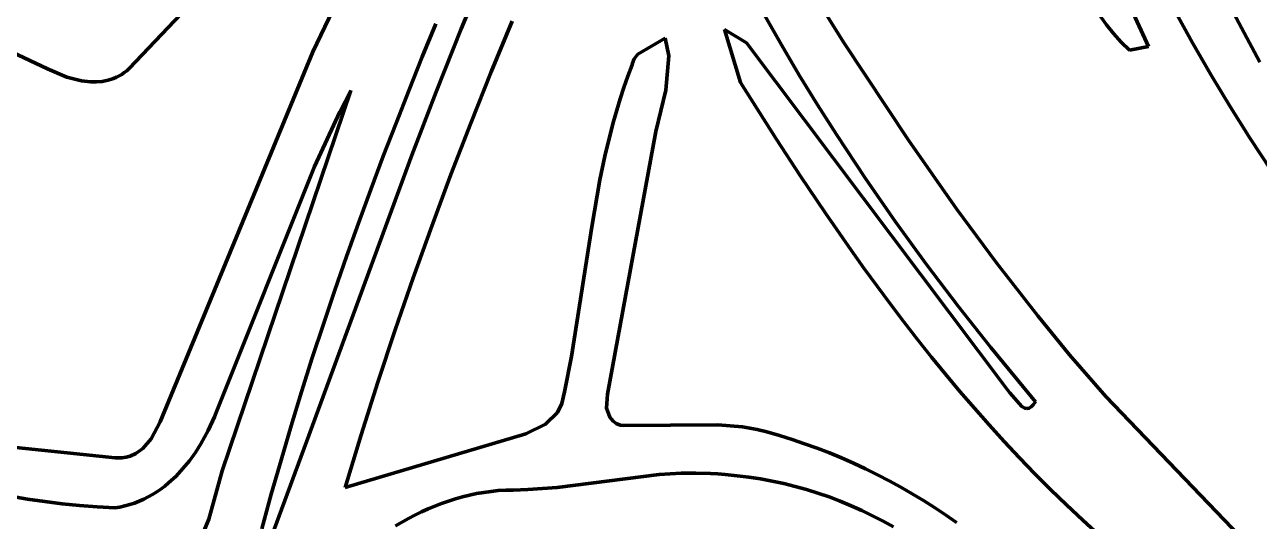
# Model space of a CAD drawing. Header units: millimetres. Extents: x 0 to 14, y 0 to 17.6.
# Drawn here: x 4.031 to 6.058, y 9.723 to 10.538 of the extents above; entities that cross this region are included whole.
import ezdxf

# ---------------------------------------------------------------- set-up
doc = ezdxf.new("R2010")
doc.units = ezdxf.units.MM
doc.layers.add('color#010506ff', color=7, linetype='CONTINUOUS', lineweight=100)
doc.layers.add('color#ffffffff', color=7, linetype='CONTINUOUS', lineweight=100)

msp = doc.modelspace()

# ---------------------------------------------------------------- linework, layer by layer
at = {"layer": 'color#010506ff'}
for p, q in [((5.8854, 10.8014), (6.0589, 10.4764)), ((5.762, 10.7512), (5.8761, 10.5018)), ((4.5044, 10.4934), (4.5942, 10.6802)), ((5.288, 10.649), (5.3756, 10.5089)), ((4.3585, 10.6296), (4.2028, 10.4658)), ((4.748, 10.531), (4.7689, 10.5825)), ((5.9483, 10.5078), (5.9188, 10.5614)), ((4.7062, 10.5393), (4.684, 10.4852)), ((4.8316, 10.5438), (4.7971, 10.4602)), ((5.2735, 10.5047), (5.245, 10.5547)), ((5.807, 10.5377), (5.796, 10.553)), ((4.7069, 10.4275), (4.748, 10.531)), ((5.2062, 10.4428), (5.1801, 10.5301)), ((5.1801, 10.5301), (5.2161, 10.5079)), ((5.8188, 10.5231), (5.807, 10.5377)), ((5.8314, 10.5091), (5.8188, 10.5231)), ((4.0686, 10.4655), (3.9815, 10.5066)), ((5.0378, 10.4892), (5.0824, 10.5157)), ((5.0824, 10.5157), (5.0889, 10.4865)), ((5.2161, 10.5079), (5.6448, 9.9383)), ((5.3028, 10.4551), (5.2735, 10.5047)), ((5.3756, 10.5089), (5.4819, 10.3482)), ((5.8447, 10.4958), (5.8314, 10.5091)), ((5.8761, 10.5018), (5.8447, 10.4958)), ((5.9789, 10.4549), (5.9483, 10.5078)), ((4.2535, 9.8863), (4.5044, 10.4934)), ((4.684, 10.4852), (4.6622, 10.4309)), ((5.029, 10.4745), (5.032, 10.4815)), ((5.032, 10.4815), (5.0378, 10.4892)), ((5.0889, 10.4865), (5.0839, 10.4304)), ((4.1004, 10.4519), (4.0686, 10.4655)), ((4.1948, 10.4591), (4.1906, 10.4563)), ((4.1988, 10.4623), (4.1948, 10.4591)), ((4.2028, 10.4658), (4.1988, 10.4623)), ((4.7971, 10.4602), (4.7637, 10.3763)), ((5.0213, 10.4535), (5.0283, 10.4719)), ((5.0283, 10.4719), (5.029, 10.4745)), ((4.1247, 10.4457), (4.1004, 10.4519)), ((4.1394, 10.444), (4.1247, 10.4457)), ((4.1492, 10.4439), (4.1394, 10.444)), ((4.1588, 10.4448), (4.1492, 10.4439)), ((4.1682, 10.4466), (4.1588, 10.4448)), ((4.1774, 10.4496), (4.1682, 10.4466)), ((4.1819, 10.4515), (4.1774, 10.4496)), ((4.1863, 10.4537), (4.1819, 10.4515)), ((4.1906, 10.4563), (4.1863, 10.4537)), ((5.0148, 10.4349), (5.0213, 10.4535)), ((5.2649, 10.3503), (5.2062, 10.4428)), ((5.3329, 10.406), (5.3028, 10.4551)), ((6.0105, 10.4025), (5.9789, 10.4549)), ((4.3553, 9.8056), (4.5666, 10.4299)), ((4.5666, 10.4299), (4.5488, 10.3946)), ((4.6622, 10.4309), (4.6409, 10.3764)), ((4.6669, 10.3237), (4.7069, 10.4275)), ((5.0031, 10.3976), (5.0088, 10.4163)), ((5.0088, 10.4163), (5.0148, 10.4349)), ((5.0839, 10.4304), (5.0671, 10.3624)), ((4.9977, 10.3787), (5.0031, 10.3976)), ((5.3637, 10.3574), (5.3329, 10.406)), ((6.0431, 10.3508), (6.0105, 10.4025)), ((4.5488, 10.3946), (4.5069, 10.3051)), ((4.6409, 10.3764), (4.6199, 10.3218)), ((4.7637, 10.3763), (4.7311, 10.2919)), ((4.9928, 10.3598), (4.9977, 10.3787)), ((4.9837, 10.3218), (4.9928, 10.3598)), ((5.0671, 10.3624), (4.9878, 9.9315)), ((5.4114, 10.2854), (5.3637, 10.3574)), ((5.305, 10.289), (5.2649, 10.3503)), ((5.4819, 10.3482), (5.5611, 10.2355)), ((6.0767, 10.2996), (6.0431, 10.3508)), ((4.4938, 9.8534), (4.6669, 10.3237)), ((4.6199, 10.3218), (4.5993, 10.2671)), ((4.9757, 10.2834), (4.9837, 10.3218)), ((4.5069, 10.3051), (4.3459, 9.9015)), ((4.7311, 10.2919), (4.6996, 10.2072)), ((4.9621, 10.2063), (4.9757, 10.2834)), ((5.3459, 10.2282), (5.305, 10.289)), ((5.4607, 10.2144), (5.4114, 10.2854)), ((4.5993, 10.2671), (4.5792, 10.2122)), ((5.5611, 10.2355), (5.6266, 10.147)), ((5.3877, 10.168), (5.3459, 10.2282)), ((5.5114, 10.1445), (5.4607, 10.2144)), ((4.5792, 10.2122), (4.5596, 10.1571)), ((4.6996, 10.2072), (4.669, 10.1222)), ((4.9287, 9.993), (4.9621, 10.2063)), ((4.5596, 10.1571), (4.5404, 10.1019)), ((5.409, 10.1382), (5.3877, 10.168)), ((5.4306, 10.1085), (5.409, 10.1382)), ((5.5636, 10.0757), (5.5114, 10.1445)), ((5.6266, 10.147), (5.6943, 10.0601)), ((4.669, 10.1222), (4.6395, 10.0368)), ((4.5404, 10.1019), (4.5217, 10.0465)), ((5.4525, 10.0791), (5.4306, 10.1085)), ((5.4746, 10.05), (5.4525, 10.0791)), ((5.6171, 10.0079), (5.5636, 10.0757)), ((5.6943, 10.0601), (5.7465, 9.9961)), ((4.5217, 10.0465), (4.5035, 9.991)), ((4.6395, 10.0368), (4.611, 9.951)), ((5.4971, 10.021), (5.4746, 10.05)), ((5.5199, 9.9924), (5.4971, 10.021)), ((4.5035, 9.991), (4.4858, 9.9352)), ((4.9174, 9.9353), (4.9287, 9.993)), ((5.543, 9.964), (5.5199, 9.9924)), ((5.6904, 9.919), (5.6171, 10.0079)), ((5.7465, 9.9961), (5.8062, 9.9275)), ((4.611, 9.951), (4.5836, 9.8648)), ((5.5665, 9.936), (5.543, 9.964)), ((4.4858, 9.9352), (4.4687, 9.8794)), ((4.9131, 9.9162), (4.9174, 9.9353)), ((4.9878, 9.9315), (4.9865, 9.9087)), ((5.5903, 9.9083), (5.5665, 9.936)), ((5.6448, 9.9383), (5.6486, 9.9335)), ((5.6486, 9.9335), (5.6681, 9.911)), ((4.9059, 9.9012), (4.9131, 9.9162)), ((5.6681, 9.911), (5.6731, 9.9085)), ((5.6816, 9.9095), (5.6834, 9.9106)), ((5.6834, 9.9106), (5.6851, 9.9121)), ((5.6851, 9.9121), (5.6869, 9.914)), ((5.6869, 9.914), (5.6886, 9.9163)), ((5.6886, 9.9163), (5.6904, 9.919)), ((5.8062, 9.9275), (6.1996, 9.5174)), ((4.3429, 9.894), (4.3326, 9.8716)), ((4.3459, 9.9015), (4.3429, 9.894)), ((4.8865, 9.882), (4.9059, 9.9012)), ((4.9865, 9.9087), (4.9916, 9.8937)), ((4.9916, 9.8937), (4.9971, 9.8869)), ((5.6145, 9.8809), (5.5903, 9.9083)), ((5.6731, 9.9085), (5.6765, 9.908)), ((5.6765, 9.908), (5.6799, 9.9087)), ((5.6799, 9.9087), (5.6816, 9.9095)), ((4.239, 9.8582), (4.2535, 9.8863)), ((4.3326, 9.8716), (4.3205, 9.8498)), ((4.4687, 9.8794), (4.4521, 9.8233)), ((4.854, 9.8665), (4.8865, 9.882)), ((4.9971, 9.8869), (5.0025, 9.8831)), ((5.0025, 9.8831), (5.009, 9.8806)), ((5.009, 9.8806), (5.014, 9.8799)), ((5.014, 9.8799), (5.169, 9.881)), ((5.169, 9.881), (5.2096, 9.8776)), ((5.2096, 9.8776), (5.2338, 9.8735)), ((5.2338, 9.8735), (5.2498, 9.8697)), ((5.2498, 9.8697), (5.2705, 9.8636)), ((5.6391, 9.8538), (5.6145, 9.8809)), ((3.9372, 9.8525), (4.1801, 9.827)), ((4.2251, 9.8423), (4.239, 9.8582)), ((4.3205, 9.8498), (4.3115, 9.8357)), ((4.3974, 9.5925), (4.4938, 9.8534)), ((4.5574, 9.7783), (4.854, 9.8665)), ((4.5836, 9.8648), (4.5574, 9.7783)), ((5.2705, 9.8636), (5.2911, 9.8571)), ((5.2911, 9.8571), (5.3116, 9.8502)), ((5.3116, 9.8502), (5.332, 9.8428)), ((5.664, 9.8272), (5.6391, 9.8538)), ((4.1981, 9.8279), (4.2047, 9.8298)), ((4.2047, 9.8298), (4.2139, 9.8342)), ((4.2139, 9.8342), (4.2251, 9.8423)), ((4.3115, 9.8357), (4.3017, 9.8221)), ((5.332, 9.8428), (5.3522, 9.835)), ((5.3522, 9.835), (5.3722, 9.8267)), ((4.1801, 9.827), (4.1839, 9.8267)), ((4.1839, 9.8267), (4.1911, 9.8268)), ((4.1911, 9.8268), (4.1981, 9.8279)), ((4.2912, 9.8092), (4.2798, 9.7971)), ((4.3017, 9.8221), (4.2912, 9.8092)), ((4.4521, 9.8233), (4.436, 9.7671)), ((5.3722, 9.8267), (5.392, 9.818)), ((5.392, 9.818), (5.4117, 9.8089)), ((5.4117, 9.8089), (5.4311, 9.7993)), ((5.6894, 9.8009), (5.664, 9.8272)), ((4.2798, 9.7971), (4.2677, 9.7859)), ((4.3336, 9.7265), (4.3553, 9.8056)), ((5.0728, 9.7994), (4.9052, 9.7785)), ((5.1088, 9.8016), (5.0728, 9.7994)), ((5.1329, 9.802), (5.1088, 9.8016)), ((5.157, 9.8013), (5.1329, 9.802)), ((5.1691, 9.8005), (5.157, 9.8013)), ((5.1812, 9.7994), (5.1691, 9.8005)), ((5.2007, 9.7977), (5.1812, 9.7994)), ((5.22, 9.7954), (5.2007, 9.7977)), ((5.2393, 9.7924), (5.22, 9.7954)), ((5.2584, 9.7889), (5.2393, 9.7924)), ((5.2774, 9.7848), (5.2584, 9.7889)), ((5.4311, 9.7993), (5.4504, 9.7893)), ((5.4504, 9.7893), (5.4694, 9.7789)), ((5.7152, 9.775), (5.6894, 9.8009)), ((4.2481, 9.771), (4.2412, 9.7667)), ((4.2548, 9.7757), (4.2481, 9.771)), ((4.2614, 9.7806), (4.2548, 9.7757)), ((4.2677, 9.7859), (4.2614, 9.7806)), ((4.7731, 9.7682), (4.7614, 9.7658)), ((4.7849, 9.7703), (4.7731, 9.7682)), ((4.7968, 9.7719), (4.7849, 9.7703)), ((4.8088, 9.7731), (4.7968, 9.7719)), ((4.8209, 9.7738), (4.8088, 9.7731)), ((4.8331, 9.7741), (4.8209, 9.7738)), ((4.8572, 9.7748), (4.8331, 9.7741)), ((4.9052, 9.7785), (4.8572, 9.7748)), ((5.2962, 9.7801), (5.2774, 9.7848)), ((5.3149, 9.7749), (5.2962, 9.7801)), ((5.3334, 9.769), (5.3149, 9.7749)), ((5.3518, 9.7627), (5.3334, 9.769)), ((5.4694, 9.7789), (5.4881, 9.7681)), ((5.4881, 9.7681), (5.5067, 9.7569)), ((5.7415, 9.7496), (5.7152, 9.775)), ((4.0362, 9.7593), (4.008, 9.764)), ((4.0646, 9.7552), (4.0362, 9.7593)), ((4.093, 9.7516), (4.0646, 9.7552)), ((4.1216, 9.7487), (4.093, 9.7516)), ((4.1503, 9.7465), (4.1216, 9.7487)), ((4.1958, 9.748), (4.1876, 9.7462)), ((4.2039, 9.7502), (4.1958, 9.748)), ((4.2117, 9.7527), (4.2039, 9.7502)), ((4.2194, 9.7557), (4.2117, 9.7527)), ((4.2268, 9.759), (4.2194, 9.7557)), ((4.2341, 9.7627), (4.2268, 9.759)), ((4.2412, 9.7667), (4.2341, 9.7627)), ((4.436, 9.7671), (4.4205, 9.7107)), ((4.7044, 9.7478), (4.6934, 9.7431)), ((4.7156, 9.7521), (4.7044, 9.7478)), ((4.7269, 9.7561), (4.7156, 9.7521)), ((4.7383, 9.7597), (4.7269, 9.7561)), ((4.7498, 9.7629), (4.7383, 9.7597)), ((4.7614, 9.7658), (4.7498, 9.7629)), ((5.3699, 9.7558), (5.3518, 9.7627)), ((5.3878, 9.7483), (5.3699, 9.7558)), ((5.4055, 9.7404), (5.3878, 9.7483)), ((5.5067, 9.7569), (5.5249, 9.7452)), ((5.7682, 9.7246), (5.7415, 9.7496)), ((4.1792, 9.7449), (4.1503, 9.7465)), ((4.1876, 9.7462), (4.1792, 9.7449)), ((4.6611, 9.7273), (4.6402, 9.7153)), ((4.6717, 9.7329), (4.6611, 9.7273)), ((4.6825, 9.7382), (4.6717, 9.7329)), ((4.6934, 9.7431), (4.6825, 9.7382)), ((5.423, 9.7319), (5.4055, 9.7404)), ((5.4403, 9.723), (5.423, 9.7319)), ((5.5249, 9.7452), (5.5429, 9.7332)), ((5.5429, 9.7332), (5.5606, 9.7207)), ((4.3256, 9.7065), (4.3336, 9.7265)), ((5.4573, 9.7136), (5.4403, 9.723)), ((5.7953, 9.7), (5.7682, 9.7246))]:
    msp.add_line(p, q, dxfattribs=at)
at = {"layer": 'color#ffffffff'}
for p, q in [((6.0589, 10.4764), (5.8854, 10.8014)), ((5.8761, 10.5018), (5.762, 10.7512)), ((4.5942, 10.6802), (4.5044, 10.4934)), ((5.3756, 10.5089), (5.288, 10.649)), ((4.2028, 10.4658), (4.3585, 10.6296)), ((4.7689, 10.5825), (4.748, 10.531)), ((5.9188, 10.5614), (5.9483, 10.5078)), ((4.684, 10.4852), (4.7062, 10.5393)), ((4.7971, 10.4602), (4.8316, 10.5438)), ((5.245, 10.5547), (5.2735, 10.5047)), ((5.796, 10.553), (5.807, 10.5377)), ((4.748, 10.531), (4.7069, 10.4275)), ((5.2161, 10.5079), (5.1801, 10.5301)), ((5.1801, 10.5301), (5.2062, 10.4428)), ((5.807, 10.5377), (5.8188, 10.5231)), ((5.8188, 10.5231), (5.8314, 10.5091)), ((3.9815, 10.5066), (4.0686, 10.4655)), ((5.0824, 10.5157), (5.0378, 10.4892)), ((5.0889, 10.4865), (5.0824, 10.5157)), ((5.6448, 9.9383), (5.2161, 10.5079)), ((5.2735, 10.5047), (5.3028, 10.4551)), ((5.4819, 10.3482), (5.3756, 10.5089)), ((5.8314, 10.5091), (5.8447, 10.4958)), ((5.8447, 10.4958), (5.8761, 10.5018)), ((5.9483, 10.5078), (5.9789, 10.4549)), ((4.5044, 10.4934), (4.2535, 9.8863)), ((4.6622, 10.4309), (4.684, 10.4852)), ((5.032, 10.4815), (5.029, 10.4745)), ((5.0378, 10.4892), (5.032, 10.4815)), ((5.0839, 10.4304), (5.0889, 10.4865)), ((4.0686, 10.4655), (4.1004, 10.4519)), ((4.1906, 10.4563), (4.1948, 10.4591)), ((4.1948, 10.4591), (4.1988, 10.4623)), ((4.1988, 10.4623), (4.2028, 10.4658)), ((4.7637, 10.3763), (4.7971, 10.4602)), ((5.0283, 10.4719), (5.0213, 10.4535)), ((5.029, 10.4745), (5.0283, 10.4719)), ((4.1004, 10.4519), (4.1247, 10.4457)), ((4.1247, 10.4457), (4.1394, 10.444)), ((4.1394, 10.444), (4.1492, 10.4439)), ((4.1492, 10.4439), (4.1588, 10.4448)), ((4.1588, 10.4448), (4.1682, 10.4466)), ((4.1682, 10.4466), (4.1774, 10.4496)), ((4.1774, 10.4496), (4.1819, 10.4515)), ((4.1819, 10.4515), (4.1863, 10.4537)), ((4.1863, 10.4537), (4.1906, 10.4563)), ((5.0213, 10.4535), (5.0148, 10.4349)), ((5.2062, 10.4428), (5.2649, 10.3503)), ((5.3028, 10.4551), (5.3329, 10.406)), ((5.9789, 10.4549), (6.0105, 10.4025)), ((4.5666, 10.4299), (4.3553, 9.8056)), ((4.5488, 10.3946), (4.5666, 10.4299)), ((4.6409, 10.3764), (4.6622, 10.4309)), ((4.7069, 10.4275), (4.6669, 10.3237)), ((5.0088, 10.4163), (5.0031, 10.3976)), ((5.0148, 10.4349), (5.0088, 10.4163)), ((5.0671, 10.3624), (5.0839, 10.4304)), ((5.0031, 10.3976), (4.9977, 10.3787)), ((5.3329, 10.406), (5.3637, 10.3574)), ((6.0105, 10.4025), (6.0431, 10.3508)), ((4.5069, 10.3051), (4.5488, 10.3946)), ((4.6199, 10.3218), (4.6409, 10.3764)), ((4.7311, 10.2919), (4.7637, 10.3763)), ((4.9977, 10.3787), (4.9928, 10.3598)), ((4.9928, 10.3598), (4.9837, 10.3218)), ((4.9878, 9.9315), (5.0671, 10.3624)), ((5.3637, 10.3574), (5.4114, 10.2854)), ((5.2649, 10.3503), (5.305, 10.289)), ((5.5611, 10.2355), (5.4819, 10.3482)), ((6.0431, 10.3508), (6.0767, 10.2996)), ((4.6669, 10.3237), (4.4938, 9.8534)), ((4.5993, 10.2671), (4.6199, 10.3218)), ((4.9837, 10.3218), (4.9757, 10.2834)), ((4.3459, 9.9015), (4.5069, 10.3051)), ((4.6996, 10.2072), (4.7311, 10.2919)), ((4.9757, 10.2834), (4.9621, 10.2063)), ((5.305, 10.289), (5.3459, 10.2282)), ((5.4114, 10.2854), (5.4607, 10.2144)), ((4.5792, 10.2122), (4.5993, 10.2671)), ((5.6266, 10.147), (5.5611, 10.2355)), ((5.3459, 10.2282), (5.3877, 10.168)), ((5.4607, 10.2144), (5.5114, 10.1445)), ((4.5596, 10.1571), (4.5792, 10.2122)), ((4.669, 10.1222), (4.6996, 10.2072)), ((4.9621, 10.2063), (4.9287, 9.993)), ((4.5404, 10.1019), (4.5596, 10.1571)), ((5.3877, 10.168), (5.409, 10.1382)), ((5.409, 10.1382), (5.4306, 10.1085)), ((5.5114, 10.1445), (5.5636, 10.0757)), ((5.6943, 10.0601), (5.6266, 10.147)), ((4.6395, 10.0368), (4.669, 10.1222)), ((4.5217, 10.0465), (4.5404, 10.1019)), ((5.4306, 10.1085), (5.4525, 10.0791)), ((5.4525, 10.0791), (5.4746, 10.05)), ((5.5636, 10.0757), (5.6171, 10.0079)), ((5.7465, 9.9961), (5.6943, 10.0601)), ((4.5035, 9.991), (4.5217, 10.0465)), ((4.611, 9.951), (4.6395, 10.0368)), ((5.4746, 10.05), (5.4971, 10.021)), ((5.4971, 10.021), (5.5199, 9.9924)), ((4.4858, 9.9352), (4.5035, 9.991)), ((4.9287, 9.993), (4.9174, 9.9353)), ((5.5199, 9.9924), (5.543, 9.964)), ((5.6171, 10.0079), (5.6904, 9.919)), ((5.8062, 9.9275), (5.7465, 9.9961)), ((4.5836, 9.8648), (4.611, 9.951)), ((5.543, 9.964), (5.5665, 9.936)), ((4.4687, 9.8794), (4.4858, 9.9352)), ((4.9174, 9.9353), (4.9131, 9.9162)), ((4.9865, 9.9087), (4.9878, 9.9315)), ((5.5665, 9.936), (5.5903, 9.9083)), ((5.6486, 9.9335), (5.6448, 9.9383)), ((5.6681, 9.911), (5.6486, 9.9335)), ((4.9131, 9.9162), (4.9059, 9.9012)), ((5.6731, 9.9085), (5.6681, 9.911)), ((5.6834, 9.9106), (5.6816, 9.9095)), ((5.6851, 9.9121), (5.6834, 9.9106)), ((5.6869, 9.914), (5.6851, 9.9121)), ((5.6886, 9.9163), (5.6869, 9.914)), ((5.6904, 9.919), (5.6886, 9.9163)), ((6.1996, 9.5174), (5.8062, 9.9275)), ((4.3326, 9.8716), (4.3429, 9.894)), ((4.3429, 9.894), (4.3459, 9.9015)), ((4.9059, 9.9012), (4.8865, 9.882)), ((4.9916, 9.8937), (4.9865, 9.9087)), ((4.9971, 9.8869), (4.9916, 9.8937)), ((5.5903, 9.9083), (5.6145, 9.8809)), ((5.6765, 9.908), (5.6731, 9.9085)), ((5.6799, 9.9087), (5.6765, 9.908)), ((5.6816, 9.9095), (5.6799, 9.9087)), ((4.2535, 9.8863), (4.239, 9.8582)), ((4.3205, 9.8498), (4.3326, 9.8716)), ((4.4521, 9.8233), (4.4687, 9.8794)), ((4.8865, 9.882), (4.854, 9.8665)), ((5.0025, 9.8831), (4.9971, 9.8869)), ((5.009, 9.8806), (5.0025, 9.8831)), ((5.014, 9.8799), (5.009, 9.8806)), ((5.169, 9.881), (5.014, 9.8799)), ((5.2096, 9.8776), (5.169, 9.881)), ((5.2338, 9.8735), (5.2096, 9.8776)), ((5.2498, 9.8697), (5.2338, 9.8735)), ((5.2705, 9.8636), (5.2498, 9.8697)), ((5.6145, 9.8809), (5.6391, 9.8538)), ((4.1801, 9.827), (3.9372, 9.8525)), ((4.239, 9.8582), (4.2251, 9.8423)), ((4.3115, 9.8357), (4.3205, 9.8498)), ((4.4938, 9.8534), (4.3974, 9.5925)), ((4.854, 9.8665), (4.5574, 9.7783)), ((4.5574, 9.7783), (4.5836, 9.8648)), ((5.2911, 9.8571), (5.2705, 9.8636)), ((5.3116, 9.8502), (5.2911, 9.8571)), ((5.332, 9.8428), (5.3116, 9.8502)), ((5.6391, 9.8538), (5.664, 9.8272)), ((4.2047, 9.8298), (4.1981, 9.8279)), ((4.2139, 9.8342), (4.2047, 9.8298)), ((4.2251, 9.8423), (4.2139, 9.8342)), ((4.3017, 9.8221), (4.3115, 9.8357)), ((5.3522, 9.835), (5.332, 9.8428)), ((5.3722, 9.8267), (5.3522, 9.835)), ((4.1839, 9.8267), (4.1801, 9.827)), ((4.1911, 9.8268), (4.1839, 9.8267)), ((4.1981, 9.8279), (4.1911, 9.8268)), ((4.2798, 9.7971), (4.2912, 9.8092)), ((4.2912, 9.8092), (4.3017, 9.8221)), ((4.436, 9.7671), (4.4521, 9.8233)), ((5.392, 9.818), (5.3722, 9.8267)), ((5.4117, 9.8089), (5.392, 9.818)), ((5.4311, 9.7993), (5.4117, 9.8089)), ((5.664, 9.8272), (5.6894, 9.8009)), ((4.2677, 9.7859), (4.2798, 9.7971)), ((4.3553, 9.8056), (4.3336, 9.7265)), ((4.9052, 9.7785), (5.0728, 9.7994)), ((5.0728, 9.7994), (5.1088, 9.8016)), ((5.1088, 9.8016), (5.1329, 9.802)), ((5.1329, 9.802), (5.157, 9.8013)), ((5.157, 9.8013), (5.1691, 9.8005)), ((5.1691, 9.8005), (5.1812, 9.7994)), ((5.1812, 9.7994), (5.2007, 9.7977)), ((5.2007, 9.7977), (5.22, 9.7954)), ((5.22, 9.7954), (5.2393, 9.7924)), ((5.2393, 9.7924), (5.2584, 9.7889)), ((5.2584, 9.7889), (5.2774, 9.7848)), ((5.4504, 9.7893), (5.4311, 9.7993)), ((5.4694, 9.7789), (5.4504, 9.7893)), ((5.6894, 9.8009), (5.7152, 9.775)), ((4.2412, 9.7667), (4.2481, 9.771)), ((4.2481, 9.771), (4.2548, 9.7757)), ((4.2548, 9.7757), (4.2614, 9.7806)), ((4.2614, 9.7806), (4.2677, 9.7859)), ((4.7614, 9.7658), (4.7731, 9.7682)), ((4.7731, 9.7682), (4.7849, 9.7703)), ((4.7849, 9.7703), (4.7968, 9.7719)), ((4.7968, 9.7719), (4.8088, 9.7731)), ((4.8088, 9.7731), (4.8209, 9.7738)), ((4.8209, 9.7738), (4.8331, 9.7741)), ((4.8331, 9.7741), (4.8572, 9.7748)), ((4.8572, 9.7748), (4.9052, 9.7785)), ((5.2774, 9.7848), (5.2962, 9.7801)), ((5.2962, 9.7801), (5.3149, 9.7749)), ((5.3149, 9.7749), (5.3334, 9.769)), ((5.3334, 9.769), (5.3518, 9.7627)), ((5.4881, 9.7681), (5.4694, 9.7789)), ((5.5067, 9.7569), (5.4881, 9.7681)), ((5.7152, 9.775), (5.7415, 9.7496)), ((4.008, 9.764), (4.0362, 9.7593)), ((4.0362, 9.7593), (4.0646, 9.7552)), ((4.0646, 9.7552), (4.093, 9.7516)), ((4.093, 9.7516), (4.1216, 9.7487)), ((4.1216, 9.7487), (4.1503, 9.7465)), ((4.1876, 9.7462), (4.1958, 9.748)), ((4.1958, 9.748), (4.2039, 9.7502)), ((4.2039, 9.7502), (4.2117, 9.7527)), ((4.2117, 9.7527), (4.2194, 9.7557)), ((4.2194, 9.7557), (4.2268, 9.759)), ((4.2268, 9.759), (4.2341, 9.7627)), ((4.2341, 9.7627), (4.2412, 9.7667)), ((4.4205, 9.7107), (4.436, 9.7671)), ((4.6934, 9.7431), (4.7044, 9.7478)), ((4.7044, 9.7478), (4.7156, 9.7521)), ((4.7156, 9.7521), (4.7269, 9.7561)), ((4.7269, 9.7561), (4.7383, 9.7597)), ((4.7383, 9.7597), (4.7498, 9.7629)), ((4.7498, 9.7629), (4.7614, 9.7658)), ((5.3518, 9.7627), (5.3699, 9.7558)), ((5.3699, 9.7558), (5.3878, 9.7483)), ((5.3878, 9.7483), (5.4055, 9.7404)), ((5.5249, 9.7452), (5.5067, 9.7569)), ((5.7415, 9.7496), (5.7682, 9.7246)), ((4.1503, 9.7465), (4.1792, 9.7449)), ((4.1792, 9.7449), (4.1876, 9.7462)), ((4.6402, 9.7153), (4.6611, 9.7273)), ((4.6611, 9.7273), (4.6717, 9.7329)), ((4.6717, 9.7329), (4.6825, 9.7382)), ((4.6825, 9.7382), (4.6934, 9.7431)), ((5.4055, 9.7404), (5.423, 9.7319)), ((5.423, 9.7319), (5.4403, 9.723)), ((5.5429, 9.7332), (5.5249, 9.7452)), ((5.5606, 9.7207), (5.5429, 9.7332)), ((4.3336, 9.7265), (4.3256, 9.7065)), ((5.4403, 9.723), (5.4573, 9.7136)), ((5.7682, 9.7246), (5.7953, 9.7))]:
    msp.add_line(p, q, dxfattribs=at)

doc.saveas('drawing.dxf')
